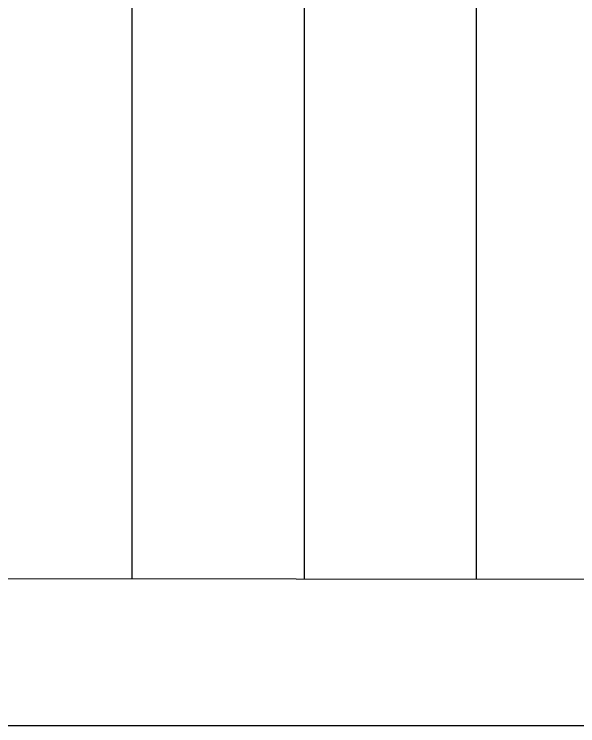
# Model space of a CAD drawing. Extents: x 0.2 to 11.6, y 0.3 to 16.2.
# Drawn here: x 1.96 to 2.805, y 0.31 to 1.379 of the extents above; entities that cross this region are included whole.
import ezdxf

# ---------------------------------------------------------------- set-up
doc = ezdxf.new("R2010")
doc.units = 0
doc.header["$MEASUREMENT"] = 0

msp = doc.modelspace()

# ---------------------------------------------------------------- linework, layer by layer
at = {"color": 0}
for p, q in [((2.13667, 0.530003), (2.13667, 4.18001)), ((2.39501, 0.530003), (2.39501, 4.18001)), ((2.65332, 0.530003), (2.65332, 4.18001)), ((11.315, 0.516656), (0.398329, 0.533311)), ((11.57, 0.310004), (0.155003, 0.310004)), ((11.57, 0.310004), (0.155003, 0.310004))]:
    msp.add_line(p, q, dxfattribs=at)

doc.saveas('drawing.dxf')
